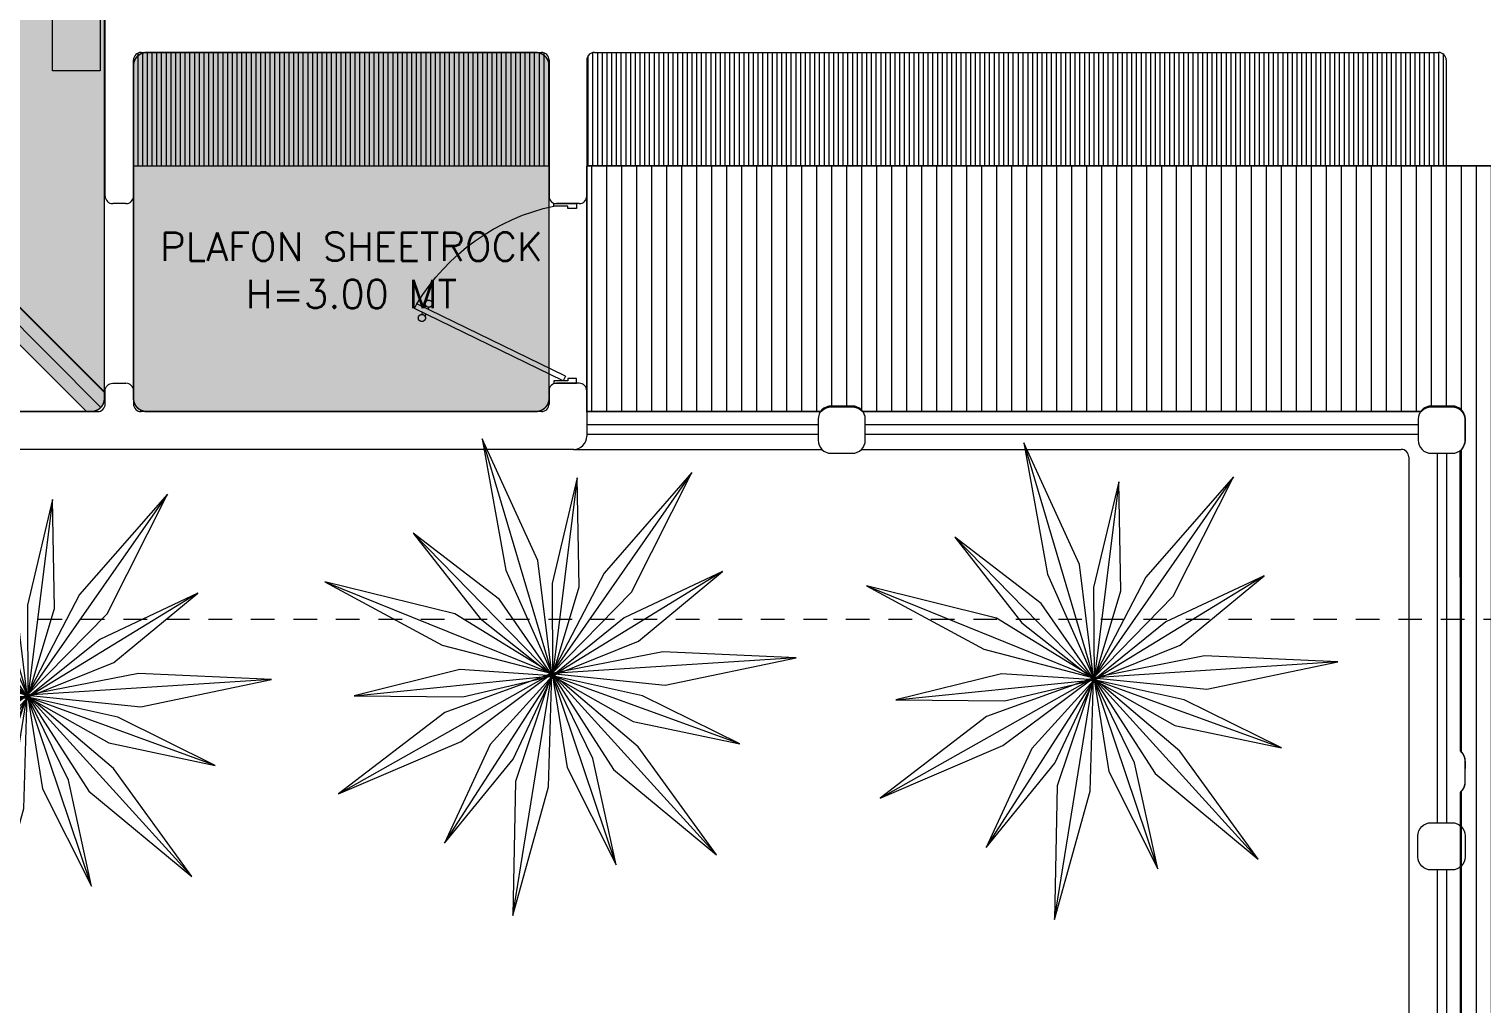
# Model space of a CAD drawing. Header units: metres. Extents: x 8 to 2416, y -346 to 476.
# Drawn here: x 212.31 to 220, y -104.58 to -99.43 of the extents above; entities that cross this region are included whole.
import ezdxf

# ---------------------------------------------------------------- set-up
doc = ezdxf.new("R2010")
doc.units = ezdxf.units.M
doc.linetypes.add('0', pattern=[0])
doc.linetypes.add('HIDDEN2', pattern=[0.1875, 0.125, -0.0625])
doc.layers.get('0').update_dxf_attribs({"color": 250, "linetype": '0', "lineweight": 20})
for name, color, linetype, lineweight in [('A-DOOR', 35, 'Continuous', 5), ('A-WALL', 250, 'Continuous', 20), ('baños', 140, 'Continuous', 0), ('closets', 253, 'Continuous', 0), ('MOBILIARIOS', 252, 'Continuous', 0), ('muros bajitos', 252, 'Continuous', 5), ('piso', 253, 'Continuous', 0), ('PLAFON', 253, 'Continuous', 5), ('PLAFON-MADERA', 33, 'Continuous', 5), ('textos', 7, 'Continuous', 0)]:
    doc.layers.add(name, color=color, linetype=linetype, lineweight=lineweight)
doc.layers.add('arboles oscuros', color=7, linetype='Continuous', lineweight=0, true_color=0x4d582c)
doc.layers.add('Techos 1', color=7, linetype='HIDDEN2', lineweight=9, true_color=0x42391a)
doc.styles.get("Standard").update_dxf_attribs({"font": 'arial.ttf', "height": 0.1875})

# ---------------------------------------------------------------- blocks, each defined once
blk = doc.blocks.new('ARBUSTO 2')
at = {"layer": 'arboles oscuros', "color": 252, "true_color": 0x8da178}
for p, q in [((-0.05977702681866504, 1.359074349447354), (2.273736754432321e-13, 5.684341886080801e-14)), ((1.025296746805907, 0.8941045583435425), (2.273736754432321e-13, 2.842170943040401e-14)), ((-1.09983748001946, 0.8006334353528928), (2.273736754432321e-13, 5.684341886080801e-14)), ((-1.311697878169525, -0.3607007855079871), (2.273736754432321e-13, 5.684341886080801e-14)), ((-0.5358230202971299, -1.250419957926198), (2.273736754432321e-13, 5.684341886080801e-14)), ((1.338301157843489, -0.2441442016020687), (2.273736754432321e-13, 5.684341886080801e-14)), ((0.6435375006567483, -1.198547398107166), (2.273736754432321e-13, 5.684341886080801e-14))]:
    blk.add_line(p, q, dxfattribs=at)
for points in [[(2.273736754432321e-13, 5.684341886080801e-14), (0.07705867763343122, 0.6283973886395131), (-0.05977702681866504, 1.359074349447354), (-0.1086469566062078, 0.619762369598817), (2.273736754432321e-13, 5.684341886080801e-14)], [(2.273736754432321e-13, 2.842170943040401e-14), (0.5393461615883552, 0.3315524631603068), (1.025296746805907, 0.8941045583435425), (0.4168094627543724, 0.4713591281699507), (2.273736754432321e-13, 2.842170943040401e-14)], [(2.273736754432321e-13, 5.684341886080801e-14), (-0.443255562289778, 0.452046263502524), (-1.09983748001946, 0.8006334353529212), (-0.5522900016483163, 0.3014719058714377), (2.273736754432321e-13, 5.684341886080801e-14)], [(2.273736754432321e-13, 2.842170943040401e-14), (-0.6297893230430418, -0.06470491811515444), (-1.311697878169525, -0.3607007855079871), (-0.5800474107859372, -0.2438330518832856), (2.273736754432321e-13, 2.842170943040401e-14)], [(2.273736754432321e-13, 5.684341886080801e-14), (-0.3420788781838837, -0.5327319766522578), (-0.5358230202971299, -1.250419957926169), (-0.1710172887908357, -0.605526748282017), (2.273736754432321e-13, 5.684341886080801e-14)], [(2.273736754432321e-13, 8.526512829121202e-14), (0.5954949852105074, -0.2149582295162702), (1.338301157843489, -0.2441442016020403), (0.62839985529763, -0.03198715074481129), (2.273736754432321e-13, 8.526512829121202e-14)], [(2.273736754432321e-13, 8.526512829121202e-14), (0.2032239390853192, -0.5996009910182636), (0.6435375006567483, -1.198547398107138), (0.3667923397808863, -0.5112464527296936), (2.273736754432321e-13, 8.526512829121202e-14)]]:
    blk.add_lwpolyline(points, dxfattribs=at)
blk = doc.blocks.new('A$C58f5b6b7')
at = {"layer": 'MOBILIARIOS'}
for points in [[(1.069470840775466e-07, 0.2525811234954745), (2.000000106947084, 0.2525811234954745), (2.000000106947084, 0), (1.069470840775466e-07, 0)], [(0.3820001069470891, 0.1596185134729211), (0.3820001069470891, 0.1691435134729176), (1.618000106947079, 0.1691435134729176), (1.618000106947079, 0.1596185134729211)]]:
    blk.add_lwpolyline(points, close=True, dxfattribs=at)
for points in [[(1.605932393574449, 0.159519432846011), (1.582282151334311, 0.1371998092812277), (1.000000106947084, 0.1371998092812277), (0.4177180625598567, 0.1371998092812277), (0.3940678203197194, 0.159519432846011)], [(1.582282151334311, 0.1371998092812277), (1.539962872616115, 0.09726151347291534), (0.4600373412780527, 0.09726151347290113), (0.4177180625598567, 0.1371998092812277)]]:
    blk.add_lwpolyline(points, dxfattribs=at)
for points, degree in [([(0.4511645361125147, 0.2382135501685951, -0.004703474324619776), (0.446902711392795, 0.2460982481493375, -0.004703474324619776), (0.4415006584346202, 0.2460982481493375, -0.004703474324619776), (0.4324817371493168, 0.2460982481493375, -0.004703474324619776), (0.4368044720420698, 0.2370140929480868, -0.004703474324619776)], 3), ([(0.4368044720420698, 0.2370140929480868, -0.004703474324619776), (0.452572019644947, 0.2030788032105022, -0.004703474324619776), (0.4683395672478241, 0.1691435134729176, -0.004703474324619776)], 2), ([(0.4884981539053115, 0.1691435134729176, -0.004703474324619776), (0.4698313450089131, 0.2036785318207563, -0.004703474324619776), (0.4511645361125147, 0.2382135501685951, -0.004703474324619776)], 2), ([(1.511502059988857, 0.1691435134729176, -0.004703474324619776), (1.530168868885255, 0.2036785318207563, -0.004703474324619776), (1.548835677781653, 0.2382135501685951, -0.004703474324619776)], 2), ([(1.563195741852098, 0.2370140929480868, -0.004703474324619776), (1.547428194249221, 0.2030788032105022, -0.004703474324619776), (1.531660646646344, 0.1691435134729176, -0.004703474324619776)], 2), ([(1.548835677781653, 0.2382135501685951, -0.004703474324619776), (1.553097502501373, 0.2460982481493375, -0.004703474324619776), (1.558499555459548, 0.2460982481493375, -0.004703474324619776), (1.567518476744851, 0.2460982481493375, -0.004703474324619776), (1.563195741852098, 0.2370140929480868, -0.004703474324619776)], 3), ([(0.4368044720420698, 0.0171824033505743, -0.004703474324619776), (0.4554082793266616, 0.05722195841174482, -0.004703474324619776), (0.4740120866112534, 0.09726151347290113, -0.004703474324619776)], 2), ([(0.4950970879554575, 0.09726151347290113, -0.004703474324619776), (0.4731308120339577, 0.05662222980149068, -0.004703474324619776), (0.4511645361125147, 0.01598294613006601, -0.004703474324619776)], 2), ([(1.504903125938711, 0.09726151347291534), (1.52686940186021, 0.05662222980149068), (1.548835677781653, 0.01598294613006601)], 2), ([(1.563195741852098, 0.0171824033505743), (1.544591934567507, 0.05722195841174482), (1.525988127282915, 0.09726151347291534)], 2)]:
    blk.add_open_spline(points, degree=degree, dxfattribs=at)
for points in [[(0.4511645361125147, 0.01598294613006601, -0.004703474324619776), (0.446902711392795, 0.008098248149337905, -0.004703474324619776), (0.4415006577906411, 0.008098248149337905, -0.004703474324619776), (0.432481734999044, 0.008098248149337905, -0.004703474324619776), (0.4368044720420698, 0.0171824033505743, -0.004703474324619776)], [(1.548835677781653, 0.01598294613006601), (1.553097502501373, 0.008098248149337905), (1.558499556103527, 0.008098248149337905), (1.567518478895124, 0.008098248149337905), (1.563195741852098, 0.0171824033505743)]]:
    blk.add_open_spline(points, degree=3, knots=[-0.08544200803406514, -0.08544200803406514, -0.08544200803406514, -0.08544200803406514, -0.04272100910977372, 0, 0, 0, 0], dxfattribs=at)
blk = doc.blocks.new('puerta 1.00')
at = {"layer": 'A-DOOR'}
for p, q in [((-0.1499909777825792, -0.01249999999998863), (-0.9369131065861893, -0.3949003899592327)), ((-0.1376018300305759, -0.03799499105906534), (-0.9245239588341292, -0.4203953810183521)), ((-0.1376018300305759, -0.03799499105906534), (-0.1499909777825792, -0.01249999999998863)), ((-0.8945933787151716, -0.3743353558235185), (-0.8995626804436938, -0.3641092849366885)), ((-0.8776654875668441, -0.3661093421694943), (-0.8826347892953663, -0.3558832712826359)), ((-0.9369131065861893, -0.3949003899592185), (-0.9245239588341292, -0.4203953810182952)), ((-0.8822042309632252, -0.3998303468828937), (-0.8772349292346462, -0.4100564177697379)), ((-0.8652763398148409, -0.391604333228571), (-0.8603070380863755, -0.4018304041154153))]:
    blk.add_line(p, q, dxfattribs=at)
for points in [[(-0.08000000000000003, 0), (-0.07999999999977266, -0.02502577938815875), (-0.1250000000001364, -0.02502577938815875), (-0.1250000000001364, -0.01249999999998863), (-0.2000000000002728, -0.01249999999998863), (-0.2000000000002728, 0), (-0.08000000000000003, 0)], [(-0.08000000000000003, -0.949999999999676), (-0.07999999999977266, -0.9249742206115172), (-0.1250000000001364, -0.9249742206115172), (-0.1250000000001364, -0.9374999999996874), (-0.2000000000002728, -0.9374999999996874), (-0.2000000000002728, -0.949999999999676), (-0.08000000000000003, -0.949999999999676)]]:
    blk.add_lwpolyline(points, dxfattribs=at)
blk.add_arc((0.0366406024470507, 0.1601847667154885), 1.12290276596214, 211.1335814021241, 257.8342745107439, dxfattribs=at)
for points in [[(-0.8982293876285894, -0.3641570476290497), (-0.9032723932726299, -0.3641552480922314), (-0.9120053357341931, -0.3591091255589873), (-0.9170452244890726, -0.3503725840241714), (-0.9170416254155498, -0.3402865727359341), (-0.9119955028824052, -0.3315536302744846), (-0.9032589613473192, -0.3265137415195056), (-0.8931729500592382, -0.3265173405931563), (-0.8844400075977319, -0.3315634631261162), (-0.8794001188427956, -0.3403000046612163), (-0.8794037179163752, -0.3503860159494536), (-0.8844498404495198, -0.3591189584108889), (-0.8931863819846058, -0.3641588471658821), (-0.8982293876285894, -0.3641570476290497)], [(-0.8616537628267338, -0.4394241479959078), (-0.8666967684707743, -0.4394223484592317), (-0.8754297109322806, -0.4343762259259734), (-0.8804695996872169, -0.4256396843908874), (-0.8804660006136942, -0.4155536731029486), (-0.8754198780805496, -0.4068207306414706), (-0.8666833365455204, -0.4017808418864917), (-0.8565973252574395, -0.4017844409598581), (-0.8478643827958763, -0.4068305634931022), (-0.8428244940409968, -0.4155671050282024), (-0.8428280931145196, -0.4256531163161554), (-0.8478742156476073, -0.4343860587779034), (-0.8566107571826933, -0.4394259475325839), (-0.8616537628267338, -0.4394241479959078)]]:
    blk.add_open_spline(points, degree=2, dxfattribs=at)
blk = doc.blocks.new('PL BASE 2N NASAS 09')
at = {"layer": 'closets'}
h = blk.add_hatch(dxfattribs=at)
h.set_pattern_fill('LINE', color=256, scale=0.2, angle=90)
h.set_pattern_definition([(90, (-797.0392848708583, 240.5603759248648), (-0.025, 1.530808498934192e-18), [])])
edge = h.paths.add_edge_path()
edge.add_arc((165.0575463272303, -9.151728172700786), 0.03999999999999204, 359.9999999999898, 450.0000000727915)
edge.add_line((165.0575463271795, -9.111728172700793), (162.9375463272788, -9.111728172700825))
edge.add_arc((162.93754632723, -9.151728172700826), 0.04000000000000092, 89.99999993013975, 179.9999999999975)
edge.add_line((162.89754632723, -9.151728172700825), (162.8981461827017, -9.711728172737963))
edge.add_line((162.8981461827017, -9.711728172737963), (165.0981461827015, -9.711728172737878))
edge.add_line((165.0981461827015, -9.711728172737878), (165.0975463272303, -9.151728172700793))
h = blk.add_hatch(dxfattribs=at)
h.set_pattern_fill('LINE', color=256, scale=0.2, angle=90)
h.set_pattern_definition([(90, (-794.7304174402211, 240.5603759248648), (-0.025, 1.530808498934192e-18), [])])
edge = h.paths.add_edge_path()
edge.add_line((165.29754632723, -9.151728172701795), (165.2981461827011, -9.711378509146378))
edge.add_line((165.2981461827011, -9.711378509146378), (167.5575247849472, -9.711728172737764))
edge.add_line((167.5575247849472, -9.711728172737764), (167.55737965596, -9.111728172738097))
edge.add_line((167.55737965596, -9.111728172738097), (167.3370136133386, -9.111728172738111))
edge.add_line((167.3370136133386, -9.111728172738111), (165.33754632723, -9.111728172701788))
edge.add_arc((165.3375463272301, -9.151728172701784), 0.03999999999999559, 90.00000000004071, 180.0000000000153)
h = blk.add_hatch(dxfattribs=at)
h.set_pattern_fill('LINE', color=256, scale=0.2, angle=90)
h.set_pattern_definition([(90, (-792.2772184497348, 240.5603759248648), (-0.025, 1.530808498934192e-18), [])])
edge = h.paths.add_edge_path()
edge.add_arc((169.8075462980299, -9.151728172700754), 0.04000000000002046, 359.9999999999771, 450.000000123314)
edge.add_line((169.8075462979438, -9.111728172700762), (167.730212603825, -9.111728172738083))
edge.add_line((167.730212603825, -9.111728172738083), (167.560888061666, -9.111728172738097))
edge.add_line((167.560888061666, -9.111728172738097), (167.5677713782604, -9.711728172737764))
edge.add_line((167.5677713782604, -9.711728172737764), (169.8475462263344, -9.71172817273768))
edge.add_line((169.8475462263344, -9.71172817273768), (169.8475462980299, -9.15172817270077))
at = {"layer": 'A-WALL'}
for p, q in [((162.7475463272301, -9.871728172700509), (162.7475463272305, -6.501728172700445)), ((162.89754632723, -9.871728172700514), (162.89754632723, -9.151728172700825)), ((162.93754632723, -9.111728172700825), (165.0575463272303, -9.111728172700793)), ((165.0975463272303, -9.151728172700786), (165.0975463272304, -9.84172817273785)), ((165.29754632723, -9.151728172701795), (165.2975463272302, -9.871728172737825)), ((165.33754632723, -9.111728172701788), (169.8075462980299, -9.111728172700762)), ((169.8475462980299, -9.15172817270077), (169.8475462980298, -9.71172817270039)), ((165.0975463272304, -9.713527053003045), (165.0975463272304, -9.871728172737832)), ((173.9075462980298, -9.711728172700239), (169.8475462980299, -9.71172817270039)), ((162.85754632723, -9.911728172700514), (162.78754632723, -9.911728172700514)), ((165.2575463272302, -9.911728172737831), (165.1375463272304, -9.911728172737831)), ((162.89754632723, -10.9017539521261), (162.8975463272299, -10.97172817270017)), ((165.0975463272307, -10.90175395212558), (165.0975463272299, -10.97172817270077)), ((165.25754632723, -10.86175395212604), (165.1375463272307, -10.86175395212604)), ((165.29754632723, -10.90175395212604), (165.29754632723, -11.14176216165735)), ((165.2975463272292, -10.93175395212601), (165.2975463272293, -11.13251423823221)), ((165.0575463272299, -11.01172817270032), (162.9375463272299, -11.01172817270023))]:
    blk.add_line(p, q, dxfattribs=at)
blk.add_lwpolyline([(165.2281459050549, -11.21176216165647), (162.0878460387482, -11.21174612125842, -0.4142118597300671), (162.0478462569404, -11.17174613559444), (162.047846213922, -11.0517121061071, -0.4142257443271745), (162.0878478632511, -11.01171209180567), (162.707544677901, -11.0117294096291, 0.4142256393575457), (162.7475463272301, -10.9717294096631), (162.7475463272301, -10.90175395212604, -0.4142135623730305), (162.78754632723, -10.86175395212604), (162.85754632723, -10.86175395212604)], format="xyb", dxfattribs=at)
for points in [[(166.5921671794639, -11.23251422151574), (166.7021671794638, -11.23251422151574, 0.414213562373095), (166.7721671794638, -11.16251422151575), (166.7721671794638, -11.05251422151574, 0.414213562373095), (166.7021671794638, -10.98251422151574), (166.5921671794639, -10.98251422151574, 0.414213562373095), (166.5221671794638, -11.05251422151574), (166.5221671794638, -11.16251422151575, 0.414213562373095)], [(169.7689911253632, -11.23251423850317), (169.8789911253631, -11.23251423850317, 0.414213562373095), (169.9489911253632, -11.16251423850318), (169.9489911253632, -11.05251423850316, 0.414213562373095), (169.8789911253631, -10.98251423850317), (169.7689911253632, -10.98251423850317, 0.414213562373095), (169.6989911253632, -11.05251423850316), (169.6989911253632, -11.16251423850318, 0.414213562373095)], [(169.767546299331, -13.18671256862165), (169.8775462993309, -13.18671256862165, -0.414213562373095), (169.947546299331, -13.25671256862165), (169.947546299331, -13.36671256862166, -0.414213562373095), (169.8775462993309, -13.43671256862165), (169.767546299331, -13.43671256862165, -0.414213562373095), (169.697546299331, -13.36671256862166), (169.697546299331, -13.25671256862165, -0.414213562373095)]]:
    blk.add_lwpolyline(points, format="xyb", close=True, dxfattribs=at)
for centre, radius, start, end in [((162.93754632723, -9.151728172700825), 0.04, 90.00000000000087, 180), ((165.0575463272303, -9.151728172700793), 0.04, 9.859719512536901e-12, 90.00000000000092), ((165.33754632723, -9.151728172701787), 0.04, 90.00000000001317, 180.0000000000094), ((169.8075462980299, -9.15172817270076), 0.04, 359.9999999999879, 90.00000000001312), ((162.78754632723, -9.871728172700514), 0.04, 179.9999999999923, 270), ((162.85754632723, -9.871728172700514), 0.04, 270, 0), ((165.1375463272304, -9.871728172737832), 0.04, 180, 270), ((165.2575463272302, -9.871728172737832), 0.04, 270, 9.859719512536901e-12), ((162.85754632723, -10.90175395212604), 0.04, 359.9999999999022, 90), ((165.1375463272307, -10.90175395212604), 0.04, 90, 179.9999999993469), ((165.25754632723, -10.90175395212604), 0.04, 359.9999999999923, 90), ((162.9375463272299, -10.97172817270023), 0.04, 179.9999999999185, 269.9999999999977), ((165.0575463272299, -10.97172817270032), 0.04, 269.9999999999977, 359.9999999993482), ((165.22754632723, -11.14176216165734), 0.07, 269.9997140598722, 359.9999999999955)]:
    blk.add_arc(centre, radius, start, end, dxfattribs=at)
at = {"layer": 'closets'}
for p, q in [((162.8975462555345, -9.711728172737967), (165.0981461827012, -9.71172817273785)), ((165.2981461827013, -9.71172817273785), (169.8475462263344, -9.71172817273768))]:
    blk.add_line(p, q, dxfattribs=at)
at = {"layer": 'muros bajitos'}
for p, q in [((166.5221671077684, -11.08251420904583), (165.2981461827004, -11.08251420904583)), ((166.5221671077684, -11.13251423826952), (165.2981461827004, -11.13251423826952)), ((169.6975867860884, -11.08251420904585), (166.7721671077684, -11.08251420904583)), ((169.6986525666689, -11.13251423826949), (166.7721671077684, -11.13251423826952)), ((169.7989910536677, -11.23251423854049), (169.7989910536677, -13.18671256865897)), ((169.8489910536676, -11.23251423854049), (169.8489910536676, -13.18671256865897)), ((169.7989910536677, -13.43671256865897), (169.7989910536677, -16.98670580496555)), ((169.8489910536676, -13.43671256865897), (169.8489910536676, -16.98670580496555))]:
    blk.add_line(p, q, dxfattribs=at)
at = {"layer": 'piso'}
for p, q in [((165.2975463272302, -9.871728172737837), (165.29754632723, -10.93175395212598)), ((165.2281479930446, -11.21176216167125), (166.5423877243972, -11.21172817273759)), ((166.7519464911394, -11.21172817273759), (169.6090316121533, -11.21172817273759)), ((169.6490316121533, -11.25172817273759), (169.6490316121533, -16.88226172969331))]:
    blk.add_line(p, q, dxfattribs=at)
blk.add_arc((169.6090316121533, -11.25172817273759), 0.04, 0, 90, dxfattribs=at)
at = {"layer": 'Techos 1'}
blk.add_line((172.1942857632047, -12.11172817273774), (157.447546261613, -12.1117281727379), dxfattribs=at)
at = {"layer": 'A-DOOR', "xscale": -1, "rotation": 180}
blk.add_blockref('puerta 1.00', (165.3225463272303, -10.86175395212604), dxfattribs=at)
at = {"layer": 'baños', "linetype": 'Continuous', "flags": 8}
for tag, p in [('MODELNUMBER', (167.1329024166141, -5.630616461235325, 2.857834639711941e-07)), ('TRADENAME', (167.1329024166694, -5.630658418648187, 2.857834639711941e-07)), ('MATERIAL', (167.132902416781, -5.630742991131916, 2.857834639711941e-07)), ('PRODUCT', (167.1329024167253, -5.630700704890165, 2.857834639711941e-07)), ('MODELNUMBER', (168.3076463902173, -5.630616461235325, 2.857834639711941e-07)), ('TRADENAME', (168.3076463902726, -5.630658418648187, 2.857834639711941e-07)), ('MATERIAL', (168.3076463903842, -5.630742991131916, 2.857834639711941e-07)), ('PRODUCT', (168.3076463903285, -5.630700704890165, 2.857834639711941e-07))]:
    blk.add_attdef(tag, p, '', height=2.537174511142602e-05, rotation=180.0000755047861, dxfattribs=at)
blk = doc.blocks.new('A$Ca77e88c0')
at = {"layer": 'MOBILIARIOS', "linetype": 'Continuous'}
for p, q in [((-1.01544009112331e-06, 1.345651717750314), (0.2432006324802956, 0.7609629148360568)), ((0.2434936794290365, 0.7602583913973433), (-1.01544009112331e-06, 1.345651717750314))]:
    blk.add_line(p, q, dxfattribs=at)
for points in [[(1.008125358282257, 1.421644926686, 0.1039314940816634), (0.8565039751341033, 1.635341077202924, 0.4816425142703648), (0.6680163613940238, 1.624038728942594, 0.04769290382593253), (0.6541480739223005, 1.598549663945079, 0.04769290382593253)], [(1.008125358282257, 1.421644926686, -0.1039314940816634), (1.052784169101784, 1.163457631906155, -0.4816425142703648), (0.9118832402327826, 1.037750623982532, -0.04769290382593253), (0.8840291604386721, 1.045885245870366, -0.04769290382593253)]]:
    blk.add_lwpolyline(points, format="xyb", dxfattribs=at)
blk.add_circle((0.8492057223544123, 0.4995568400983785), 0.2298709159306602, dxfattribs=at)
for centre, radius, start, end in [((0.4617242351280026, 1.186615437588941), 0.5494554148781862, 23.33144091005351, 53.59475911017562), ((0.4617242351280026, 1.186615437588941), 0.5494554148781862, 23.33144091005351, 53.59475911017562), ((0.5211640327007387, 0.8742309412396736), 0.7364253986046762, 79.5964273083542, 123.141460013839), ((0.6119683532004103, 0.6674222117736832), 0.9011393486706466, 88.3763175299365, 121.4795801063592), ((0.6119683532004103, 0.6674222117736832), 0.9011393486706466, 88.3763175299365, 121.4795801063592), ((0.8582869231260304, 1.456687728374263), 0.2476148482638519, 153.2164631884846, 169.9181615114396), ((0.8582869231260304, 1.456687728374263), 0.2476148482638519, 153.2164631884846, 169.9181615114396), ((0.6433678240385632, 1.584722407389307), 0.01753302070708554, 250.4541552792381, 52.05867932115643), ((0.6433678240385632, 1.584722407389307), 0.01753302070708554, 250.4541552792381, 52.05867932115643), ((0.1420839169161638, 1.468433514878299), 0.03250318277003803, 136.3786589685017, 235.7351286119867), ((0.5865066073011747, 0.2492669453939129), 1.278650277089649, 88.45422214888875, 107.9351379704345), ((0.5865066073011747, 0.2492669453939129), 1.278650277089649, 88.45422214888875, 107.9351379704345), ((1.028085993714569, 1.542618349044474), 0.4157769604742426, 185.8786269019389, 223.4033146908429), ((1.028085993714569, 1.542618349044474), 0.4157769604742426, 185.8786269019389, 223.4033146908429), ((0.09954396986930192, 1.319152080382622), 0.102937972921029, 121.9513952527802, 165.0616113181149), ((0.482298413593611, 0.5299989606322697), 0.9794968593784246, 111.463132579121, 116.5117549905626), ((0.1421050225162332, 1.468433068013667), 0.03250318277003803, 235.6979299261122, 268.7539358899367), ((0.4562253716892144, 1.199835429370793), 0.5494554148781862, 351.5750344419301, 21.83835264244334), ((0.4562253716892144, 1.199835429370793), 0.5494554148781862, 351.5750344419301, 21.83835264244334), ((1.107992018498635, 1.350513738157119), 0.4157769604742426, 181.7664788580354, 219.2911666477421), ((0.9273403582897402, 1.290674172802198), 0.2476148482638519, 235.2516320466443, 251.9533303586874), ((0.9273403582897402, 1.290674172802198), 0.2476148482638519, 235.2516320466443, 251.9533303586874), ((0.1939373106673656, 1.67242391200412), 0.9011393486706546, 283.6902134468298, 316.793476027593), ((0.1939373106673656, 1.67242391200412), 0.9011393486706546, 283.6902134468298, 316.793476027593), ((0.2765880960448328, 1.462223714828781), 0.7364253986046891, 282.028333531872, 325.5733662439656), ((-0.1205687898320491, 1.949169354831611), 1.278650277089682, 297.2346555881981, 316.715571410285), ((-0.1205687898320491, 1.949169354831611), 1.278650277089682, 297.2346555881981, 316.715571410285), ((0.86662271729125, 1.047988231063002), 0.01753302070708554, 353.1111142346953, 154.7156382658125), ((0.86662271729125, 1.047988231063002), 0.01753302070708554, 353.1111142346953, 154.7156382658125), ((0.005241825943642198, 1.67738085465426), 0.9794968593784247, 288.6412153358525, 293.6898377472875), ((0.4307414685147535, 0.7744627313236947), 0.03250318277003803, 169.4346649323377, 268.7911345856439), ((0.4307414685147535, 0.7744627313236947), 0.03250318277003803, 136.3786589685017, 169.4346649323377), ((0.4307414685147535, 0.7744627313236947), 0.03250318277003803, 136.3786589685017, 169.4346649323377), ((0.2948204551025526, 0.849487245464843), 0.102937972921029, 240.0913590082954, 283.2015750736196)]:
    blk.add_arc(centre, radius, start, end, dxfattribs=at)
blk = doc.blocks.new('PL MUEBLES 2N NASAS 09')
blk.add_blockref('PL BASE 2N NASAS 09', (49.91427858474094, 62.7170073077223))
at = {"layer": 'arboles oscuros'}
for p, xscale, yscale, zscale, rotation in [((215.0268581021389, 50.31896538813939), 0.9529508504097018, 0.9529508504097018, 0.9529508504097018, 14.02447005196064), ((217.8946392162335, 50.29731678547361), 0.9529508504097018, 0.9529508504097018, 0.9529508504097018, 14.02447005196064), ((212.2496055320818, 50.20484189751116), 0.9529508504097018, 0.9529508504097018, 0.9529508504097018, 14.02447005196064), ((215.0303249127981, 50.30785856937823), 0.7754526281055341, 0.7754526281055341, 0.7754526281055341, 144.6685050625734), ((217.8981060268926, 50.28620996671245), 0.7754526281055341, 0.7754526281055341, 0.7754526281055341, 144.6685050625734), ((212.2530723427409, 50.19373507875), 0.7754526281055341, 0.7754526281055341, 0.7754526281055341, 144.6685050625734)]:
    blk.add_blockref('ARBUSTO 2', p, dxfattribs=dict(at, xscale=xscale, yscale=yscale, zscale=zscale, rotation=rotation))
at = {"layer": 'MOBILIARIOS'}
for name, p, rotation in [('A$C58f5b6b7', (212.6348360935762, 53.50725552390909, 0.004703474324619776), 90.00000000000001), ('A$Ca77e88c0', (221.3301754742734, 48.49612453143013), 56.16031382123446)]:
    blk.add_blockref(name, p, dxfattribs=dict(at, rotation=rotation))

msp = doc.modelspace()

# ---------------------------------------------------------------- hatches: boundary and pattern name
at = {"layer": 'PLAFON', "transparency": 33554477}
h = msp.add_hatch(color=256, dxfattribs=at)
h.dxf.hatch_style = 1
h.paths.add_polyline_path([(212.7077338536955, -95.9629618868366), (210.681738021593, -97.97982217638989), (210.681824718306, -99.32174144551286), (212.7077338536955, -101.3476505809024)])
h = msp.add_hatch(color=256, dxfattribs=at)
h.dxf.hatch_style = 1
edge = h.paths.add_edge_path()
edge.add_arc((212.9318249119709, -99.62073648651088), 0.06999999999979423, 89.99999999990695, 180.0000000001629)
edge.add_line((212.8618249119711, -99.62073648651108), (212.861824911971, -101.3807364865105))
edge.add_arc((212.9318249119709, -101.3807364865105), 0.06999999999999318, 179.9999999999884, 270)
edge.add_line((212.9318249119709, -101.4507364865105), (214.9918249119712, -101.4507364865106))
edge.add_arc((214.9913731182471, -101.3797190574171), 0.07101886617379619, 270.3644953742453, 367.2453511915307)
edge.add_line((215.0618249119713, -101.3707622659355), (215.0618249119713, -99.62073648651108))
edge.add_arc((214.9918249119712, -99.6207364865111), 0.07000000000005002, 2.326348567011653e-11, 89.99999999995349)
edge.add_line((214.9918249119713, -99.55073648651106), (212.931824911971, -99.55073648651108))
at = {"layer": 'PLAFON-MADERA', "transparency": 33554551}
h = msp.add_hatch(color=256, dxfattribs=at)
h.dxf.hatch_style = 1
h.set_gradient(color1=(171, 133, 95), color2=(171, 133, 95))
edge = h.paths.add_edge_path()
edge.add_arc((212.6418249119704, -95.92073648651062), 0.07000000000059003, 1.628443996895594e-10, 39.60460402974164)
edge.add_arc((212.6418249119711, -95.92073648651045), 0.06999999999997433, 39.6046040299752, 90.00000000004653)
edge.add_line((212.641824911971, -95.85073648651047), (212.622028777132, -95.8507364865105))
edge.add_line((212.622028777132, -95.8507364865105), (210.613632157613, -97.85007692117325))
edge.add_line((210.613632157613, -97.85007692117325), (208.623307072006, -95.8507364865105))
edge.add_line((208.623307072006, -95.8507364865105), (208.5818248099375, -95.8507364865105))
edge.add_arc((208.5818248099375, -95.92073648651053), 0.07000000000003581, 89.99999999997675, 179.9999999999651)
edge.add_line((208.5118248099375, -95.92073648651049), (208.5118248099375, -95.93950678485004))
edge.add_line((208.5118248099375, -95.93950678485004), (210.5417371022255, -97.97629502244945))
edge.add_line((210.5417371022255, -97.97629502244945), (210.5418248099376, -99.32174153714419))
edge.add_line((210.5418248099376, -99.32174153714419), (208.5118248099375, -101.3517415371444))
edge.add_line((208.5118248099375, -101.3517415371444), (208.5118248099375, -101.3807364865105))
edge.add_arc((208.5818248099375, -101.3807364865105), 0.07000000000005002, 180.0000000000349, 225.0000000214011)
edge.add_arc((208.5818248099374, -101.3807364865107), 0.06999999999981849, 225.0000000213765, 270.0000026234466)
edge.add_line((208.5818248131425, -101.4507364865105), (208.6108197593036, -101.4507364865105))
edge.add_line((208.6108197593036, -101.4507364865105), (210.6118247265668, -99.44973135250588))
edge.add_line((210.6118247265668, -99.44973135250588), (212.6128298605714, -101.4507364865105))
edge.add_line((212.6128298605714, -101.4507364865105), (212.6418249119711, -101.4507364865105))
edge.add_arc((212.6418249119711, -101.3807364865105), 0.07000000000000739, 270, 359.9999999999883)
edge.add_line((212.7118249119711, -101.3807364865105), (212.7118248099375, -101.3517415371444))
edge.add_line((212.7118248099375, -101.3517415371444), (210.681824718306, -99.32174144551286))
edge.add_line((210.681824718306, -99.32174144551286), (210.681738021593, -97.97982217638987))
edge.add_line((210.681738021593, -97.97982217638987), (212.7118248099375, -95.95888937737726))
edge.add_line((212.7118248099375, -95.95888937737726), (212.711824911971, -95.92073648651042))
at = {"layer": 'PLAFON-MADERA', "transparency": 33554534}
h = msp.add_hatch(dxfattribs=at)
h.set_pattern_fill('LINE', color=256, scale=0.025, angle=90)
h.set_pattern_definition([(90, (81.14535976544516, -2.620692709201109), (-0.079375, 4.860316984116058e-18), [])])
edge = h.paths.add_edge_path()
edge.add_line((211.1113687029206, -107.6578818445012), (211.1113687029206, -109.650736486549))
edge.add_line((211.1113687029206, -109.650736486549), (222.9424247382409, -109.6507364865491))
edge.add_arc((222.942424738241, -109.5807364865491), 0.06999999999995055, 269.9999999999302, 360.0000000000582)
edge.add_line((223.0124247382409, -109.5807364865491), (223.0124247382417, -101.520736486549))
edge.add_line((223.0124247382417, -101.520736486549), (223.0824247382417, -101.450736486549))
edge.add_line((223.0824247382417, -101.450736486549), (223.8424247382413, -101.4507364865489))
edge.add_line((223.8424247382413, -101.4507364865489), (223.9124247382413, -101.380736486549))
edge.add_line((223.9124247382413, -101.380736486549), (223.9124247382415, -100.2207364865497))
edge.add_arc((223.8424247382393, -100.2207364865501), 0.07000000000221007, 3.024253137021826e-10, 89.99999999813893)
edge.add_line((223.8424247382416, -100.1507364865479), (222.7924247382491, -100.150736486549))
edge.add_line((222.7924247382491, -100.150736486549), (215.2624247674423, -100.1507364865486))
edge.add_line((215.2624247674423, -100.1507364865486), (215.2624247674423, -101.4507364865499))
edge.add_line((215.2624247674423, -101.4507364865499), (216.5032360502732, -101.4507364865499))
edge.add_arc((216.556824738242, -101.4957726111811), 0.07000000000011493, 90, 139.9561864306961, ccw=False)
edge.add_line((216.556824738242, -101.425772611181), (216.666824738242, -101.425772611181))
edge.add_arc((216.666824738242, -101.495772611181), 0.0700000000000216, 40.043813569256486, 89.99999999997681, ccw=False)
edge.add_line((216.7204134262107, -101.4507364865499), (219.6788360373549, -101.4507364865499))
edge.add_arc((219.7324247395429, -101.4957725942617), 0.07000000000014747, 90.00000000002319, 139.9562045206071, ccw=False)
edge.add_line((219.7324247395429, -101.4257725942615), (219.8424247395428, -101.4257725942616))
edge.add_arc((219.8424247395428, -101.4957725942616), 0.06999999999999318, 2.319211489520967e-11, 90, ccw=False)
edge.add_line((219.9124247395428, -101.4957725942615), (219.9124247395428, -101.6057725942615))
edge.add_arc((219.811386447725, -101.5905110071055), 0.102184404172009, 316.2225896717375, 351.4105435741563, ccw=False)
edge.add_line((219.8851669656753, -101.6612081614115), (219.8877612016801, -103.247295583292))
edge.add_arc((219.8418248840722, -103.3001146586777), 0.06999999999977208, 0.08687268479820887, 48.98678295289352, ccw=False)
edge.add_line((219.9118248036103, -103.3000085237118), (219.9117149640441, -103.4140359749732))
edge.add_arc((219.8427159358958, -103.4105622364361), 0.06908641505274224, 309.54110206734674, 357.11789188838264, ccw=False)
edge.add_line((219.8866985304425, -103.4638394747446), (219.8868564886188, -107.4416844561879))
edge.add_arc((219.8147202823817, -107.5088709474731), 0.09857817639571068, 7.634040889747212, 42.96530963018398, ccw=False)
edge.add_line((219.9124247395415, -107.4957753026772), (219.9124247395415, -107.6057753026772))
edge.add_arc((219.8424247395415, -107.6057753026771), 0.06999999999999318, 269.9999999999535, 359.99999999997675, ccw=False)
edge.add_line((219.8424247395414, -107.6757753026771), (219.7324247395415, -107.6757753026771))
edge.add_arc((219.7552265724958, -107.5581404368498), 0.1198243933608163, 229.8109636636877, 259.0300724928976, ccw=False)
edge.add_line((219.6779025108449, -107.6496766304242), (216.7230802320282, -107.6482307618245))
edge.add_arc((216.6674247382419, -107.6057753026768), 0.07000000000024865, 270.0000000000465, 322.66266915819944, ccw=False)
edge.add_line((216.6674247382419, -107.6757753026771), (216.557424738242, -107.6757753026771))
edge.add_arc((216.557424738242, -107.6057753026771), 0.06999999999996476, 218.2225433507395, 270, ccw=False)
edge.add_line((216.5024317921186, -107.6490855309918), (211.1195807925513, -107.649133552522))
edge.add_arc((211.0646257002449, -107.6057753026769), 0.07000000000019013, 311.89419807688637, 321.7274069917227, ccw=False)

# ---------------------------------------------------------------- linework, layer by layer
at = {"layer": 'PLAFON', "const_width": 0.008}
msp.add_lwpolyline([(212.7077338536955, -95.9629618868366), (210.681738021593, -97.97982217638989), (210.681824718306, -99.32174144551286), (212.7077338536955, -101.3476505809024), (212.7077338536955, -95.9629618868366)], dxfattribs=at)
msp.add_lwpolyline([(212.931824911971, -99.55073648651108, 0.4142135623743437), (212.8618249119711, -99.62073648651108), (212.861824911971, -101.3807364865105, 0.4142135623731545), (212.9318249119709, -101.4507364865105), (214.9918249119712, -101.4507364865106, 0.4498419442194771), (215.0618249119713, -101.3707622659355), (215.0618249119713, -99.62073648651108, 0.4142135623727383), (214.9918249119713, -99.55073648651106), (212.931824911971, -99.55073648651108)], format="xyb", dxfattribs=at)
at = {"layer": 'PLAFON-MADERA'}
for p, q in [((212.6913223356373, -101.4302340122103), (210.6118248099375, -99.3507364865104)), ((212.7118248099375, -101.3517415371444), (210.681824718306, -99.32174144551286)), ((212.6128298605714, -101.4507364865105), (210.6118248099374, -99.4497314358765))]:
    msp.add_line(p, q, dxfattribs=at)
at = {"layer": 'PLAFON-MADERA', "const_width": 0.008}
msp.add_lwpolyline([(208.5118248099376, -95.92073648651045, -0.4142135623728998), (208.5818248099376, -95.8507364865105), (212.6377338536955, -95.8507364865105, -0.414213562373095), (212.7077338536955, -95.92073648651049), (212.7077338536955, -101.3807364844926, -0.414213562373095), (212.6377338536955, -101.4507364844926), (208.5818248099339, -101.4507364844926, -0.4142135623732902), (208.5118248099339, -101.3807364844926)], format="xyb", close=True, dxfattribs=at)
for points in [[(211.1113687029206, -109.650736486549), (222.9424247382409, -109.6507364865491, 0.414213562373095), (223.0124247382409, -109.5807364865491), (223.0124247382417, -101.520736486549), (223.0824247382417, -101.450736486549), (223.8424247382413, -101.4507364865489), (223.9124247382413, -101.380736486549), (223.9124247382415, -100.220736486549, 0.4142135623617975), (223.8424247382416, -100.1507364865479), (222.7924247382491, -100.150736486549), (215.2624247674423, -100.1507364865481)], [(215.2624247674423, -100.1507364865486), (215.2624247674423, -101.4507364865499), (216.5032360502732, -101.4507364865499, -0.2214941025217536), (216.556824738242, -101.425772611181), (216.666824738242, -101.425772611181, -0.2214941025219807), (216.7204134262107, -101.4507364865499), (219.6788360373549, -101.4507364865499, -0.2214941853261924), (219.7324247395429, -101.4257725942615), (219.8424247395428, -101.4257725942616, -0.4142135623730356), (219.9124247395428, -101.4957725942615)], [(219.9124247395428, -101.4957725942615), (219.9124247395428, -101.6057725942615, -0.1547543588846849), (219.8851669656753, -101.6612081614115), (219.8877612016801, -103.247295583292, -0.2166640151503999), (219.9118248036103, -103.3000085237118), (219.9117149640441, -103.4140359749732, -0.2106272839188892), (219.8866985304425, -103.4638394747446), (219.8868564886188, -107.4416844561879, -0.1553947258328982), (219.9124247395415, -107.4957753026772), (219.9124247395415, -107.6057753026772, -0.414213562373214), (219.8424247395414, -107.6757753026771), (219.7324247395415, -107.6757753026771, -0.1281877016186974), (219.6779025108449, -107.6496766304242), (216.7230802320282, -107.6482307618245, -0.2339157877678478), (216.6674247382419, -107.6757753026771), (216.557424738242, -107.6757753026771, -0.2298456355504527), (216.5024317921186, -107.6490855309918), (211.1195807925513, -107.649133552522, -0.04293181522868936), (211.1113687029206, -107.6578818445012, -0.04293181522868936)]]:
    msp.add_lwpolyline(points, format="xyb", dxfattribs=at)

# ---------------------------------------------------------------- block references
msp.add_blockref('PL MUEBLES 2N NASAS 09', (0.05000000000006821, -153.1560156215326))

# ---------------------------------------------------------------- texts
at = {"layer": 'textos', "color": 5, "insert": (215.3812146275145, -100.9036313767285), "char_height": 0.15, "width": 2.732502762071476, "attachment_point": 9}
msp.add_mtext('\\pxqc;{\\Fromans|c0;PLAFON SHEETROCK\\PH=3.00 MT}', dxfattribs=at)

doc.saveas('drawing.dxf')
